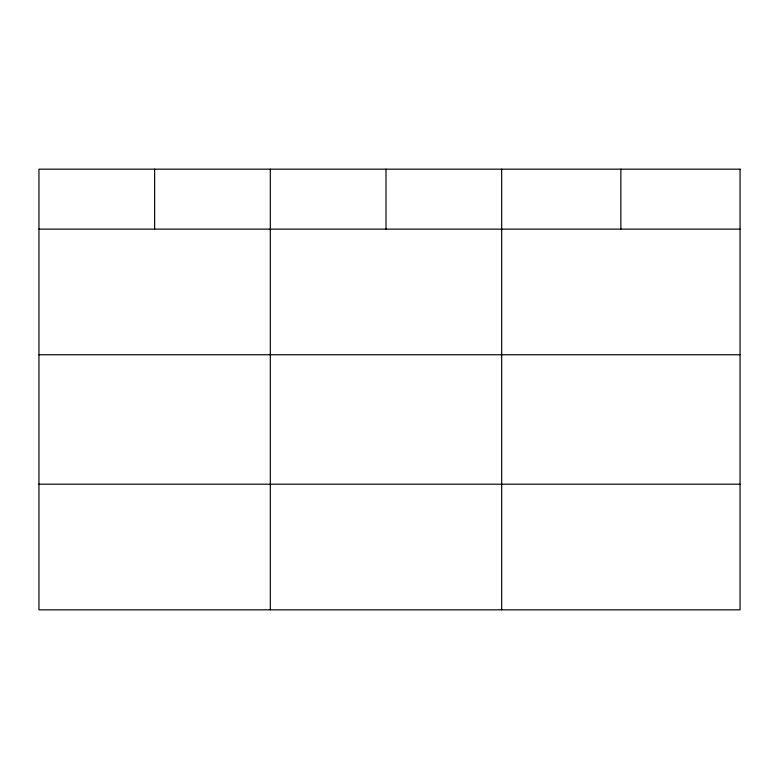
<?xml version="1.0" encoding="UTF-8"?>
<svg xmlns="http://www.w3.org/2000/svg" width="779" height="779" viewBox="0 0 779 779"><rect width="100%" height="100%" fill="white"/><g stroke="black" fill="none" stroke-linecap="round" stroke-linejoin="round"><path stroke-width="1.17" d="M38.95 229.123L740.05 229.123M38.95 354.757L740.05 354.757M38.95 484.197L740.05 484.197M620.863 169.17L620.863 229.123M501.676 169.17L501.676 609.83M385.994 169.17L385.994 229.123M270.313 169.17L270.313 609.83M154.632 169.17L154.632 229.123M740.05 169.17L38.95 169.17L38.95 609.83L740.05 609.83L740.05 169.17"/></g></svg>
